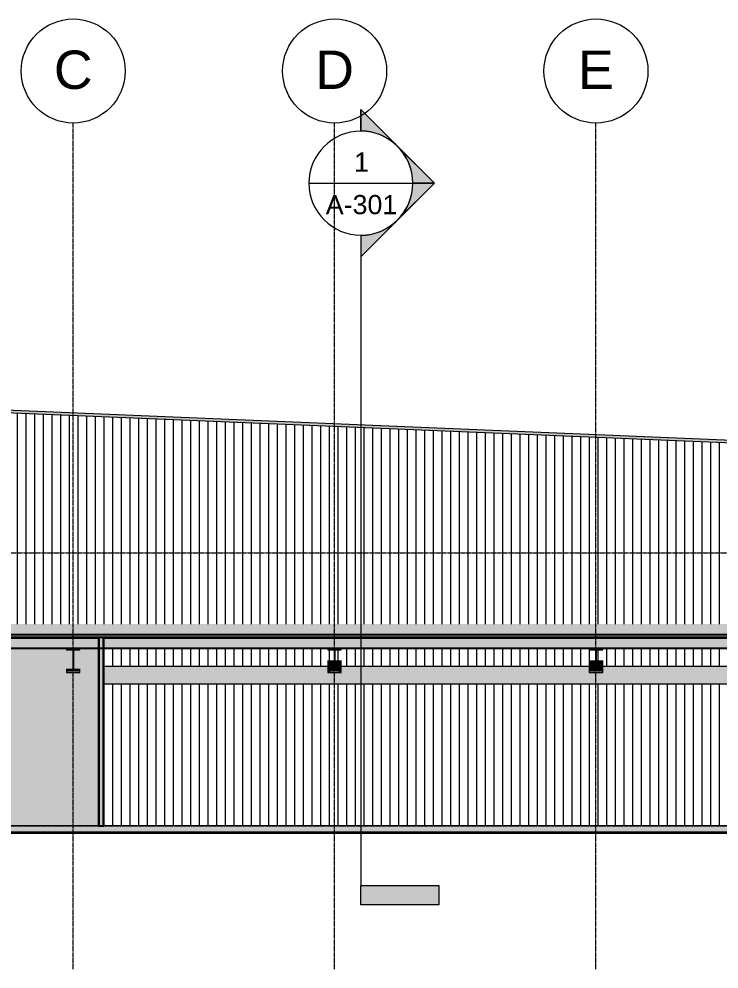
# Model space of a CAD drawing. Header units: inches. Extents: x -54880 to -186, y -265 to 853.
# Drawn here: x -20188 to -19541, y -132 to 745 of the extents above; entities that cross this region are included whole.
import ezdxf

# ---------------------------------------------------------------- set-up
doc = ezdxf.new("R2010")
doc.units = ezdxf.units.IN
doc.header["$MEASUREMENT"] = 0
doc.linetypes.add('Grid Line 1_2_', pattern=[0.875, 0.5, -0.125, 0.125, -0.125])
for name, color, linetype, lineweight in [('A-CLNG', 13, 'Continuous', 9), ('A-FLOR-LEVL', 51, 'Continuous', 9), ('A-ROOF', 132, 'Continuous', 9), ('A-WALL', 113, 'Continuous', 9), ('A-WALL-PATT', 111, 'Continuous', 9), ('C-BLDG-PADS', 91, 'Continuous', 9), ('C-TOPO', 7, 'Continuous', 9), ('G-ANNO-SYMB', 111, 'Continuous', 9), ('I-WALL', 2, 'Continuous', 9), ('M-HVAC-DUCT', 70, 'Continuous', 9), ('S-BEAM', 12, 'Continuous', 9), ('S-GRID', 1, 'Continuous', 9), ('S-GRID-IDEN', 1, 'Continuous', 9)]:
    doc.layers.add(name, color=color, linetype=linetype, lineweight=lineweight)
doc.styles.add('Arial_1', font='arial.ttf', dxfattribs={"height": 35.407186})
doc.styles.add('Arial_2', font='arial.ttf', dxfattribs={"height": 17.703593})
pattern_1 = [(45, (22032.004, 107.706), (-19.007, 19.007), []), (45, (22032.004, 136.506), (-19.007, 19.007), [])]
pattern_2 = [(0, (22032.004, 107.706), (61.44, 15.36), [2.534, -43.546, 2.534, -43.546, -245.76]), (0, (22032.004, 107.706), (61.44, 15.36), [-92.16, 2.534, -89.626, 2.534, -43.546, -107.52]), (0, (22032.004, 107.706), (61.44, 15.36), [-230.4, 2.534, -28.186, 2.534, -74.266]), (120, (22055.044, 115.386), (-44.02215, 45.528601), [2.534, -43.546, 2.534, -43.546, -245.76]), (120, (22055.044, 115.386), (-44.02215, 45.528601), [-92.16, 2.534, -89.626, 2.534, -43.546, -107.52]), (120, (22055.044, 115.386), (-44.02215, 45.528601), [-230.4, 2.534, -28.186, 2.534, -74.266]), (240, (22062.724, 146.106), (-17.41785, -60.888601), [2.534, -43.546, 2.534, -43.546, -245.76]), (240, (22062.724, 146.106), (-17.41785, -60.888601), [-92.16, 2.534, -89.626, 2.534, -43.546, -107.52]), (240, (22062.724, 146.106), (-17.41785, -60.888601), [-230.4, 2.534, -28.186, 2.534, -74.266])]

# ---------------------------------------------------------------- blocks, each defined once
blk = doc.blocks.new('W-Wide Flange - W21X166-782998-Section 7')
at = {"layer": 'S-BEAM'}
for points in [[(21861.35, 164.02), (21873.75, 164.02), (21873.75, 164.2), (21861.35, 164.2)], [(21866.29, 142.86), (21866.29, 152.7), (21861.35, 152.7), (21861.35, 142.86), (21862.3, 142.86)], [(21866.29, 142.86), (21866.73, 142.99), (21866.98, 143.2), (21867.16, 143.56), (21867.18, 143.76), (21867.15, 153.36), (21866.91, 152.96), (21866.49, 152.73), (21866.29, 152.7), (21866.29, 142.89)], [(21868.82, 142.86), (21868.81, 152.7), (21868.37, 152.82), (21868.05, 153.15), (21867.93, 153.59), (21867.96, 143.53), (21868.19, 143.13), (21868.43, 142.95), (21868.62, 142.89)], [(21873.75, 142.86), (21873.75, 152.7), (21868.82, 152.7), (21868.82, 142.86), (21871.99, 142.86)]]:
    blk.add_hatch(color=256, dxfattribs=at).paths.add_polyline_path(points, flags=0)
h = blk.add_hatch(dxfattribs=at)
h.set_pattern_fill('FP_10', color=256, style=0, pattern_type=2)
h.set_pattern_definition(pattern_1)
h.paths.add_polyline_path([(21861.35, 141.5), (21873.75, 141.5), (21873.75, 142.86), (21868.62, 142.89), (21868.26, 143.06), (21868.02, 143.37), (21867.93, 143.76), (21867.95, 161.97), (21868.12, 162.33), (21868.43, 162.57), (21868.82, 162.66), (21873.75, 162.66), (21873.75, 164.02), (21861.35, 164.02), (21861.35, 162.66), (21866.49, 162.64), (21866.84, 162.47), (21867.09, 162.16), (21867.18, 161.77), (21867.15, 143.53), (21866.98, 143.2), (21866.67, 142.95), (21866.29, 142.86), (21861.35, 142.86), (21861.35, 142.05)], flags=0)
for p, q in [((21861.35, 164.02), (21861.35, 164.2)), ((21873.75, 164.02), (21873.75, 164.2)), ((21861.35, 152.7), (21861.35, 142.86)), ((21873.75, 142.86), (21873.75, 152.7))]:
    blk.add_line(p, q, dxfattribs=at)
at = {"layer": 'S-BEAM', "lineweight": 15}
for p, q in [((21873.75, 164.02), (21861.35, 164.02)), ((21861.35, 164.02), (21861.35, 162.66)), ((21861.35, 162.66), (21866.29, 162.66)), ((21867.18, 161.77), (21867.18, 143.76)), ((21867.93, 143.76), (21867.93, 161.77)), ((21868.82, 162.66), (21873.75, 162.66)), ((21873.75, 162.66), (21873.75, 164.02)), ((21866.29, 142.86), (21861.35, 142.86)), ((21861.35, 142.86), (21861.35, 141.5)), ((21861.35, 141.5), (21873.75, 141.5)), ((21873.75, 142.86), (21868.82, 142.86)), ((21873.75, 141.5), (21873.75, 142.86))]:
    blk.add_line(p, q, dxfattribs=at)
at = {"layer": 'S-BEAM', "lineweight": 15, "flags": 128}
for points in [[(21866.29, 162.66), (21866.49, 162.64), (21866.67, 162.57), (21866.84, 162.47), (21866.98, 162.33), (21867.09, 162.16), (21867.16, 161.97), (21867.18, 161.77)], [(21867.93, 161.77), (21867.95, 161.97), (21868.02, 162.16), (21868.12, 162.33), (21868.26, 162.47), (21868.43, 162.57), (21868.62, 162.64), (21868.82, 162.66)], [(21867.18, 143.76), (21867.16, 143.56), (21867.09, 143.37), (21866.98, 143.2), (21866.84, 143.06), (21866.67, 142.95), (21866.49, 142.89), (21866.29, 142.86)], [(21868.82, 142.86), (21868.62, 142.89), (21868.43, 142.95), (21868.26, 143.06), (21868.12, 143.2), (21868.02, 143.37), (21867.95, 143.56), (21867.93, 143.76)]]:
    blk.add_lwpolyline(points, dxfattribs=at)
blk = doc.blocks.new('W-Wide Flange - W21X166-V215-Section 7')
at = {"layer": 'S-BEAM'}
for points in [[(21620.1, 164.02), (21632.5, 164.02), (21632.5, 164.2), (21620.1, 164.2)], [(21625.04, 142.86), (21625.04, 152.7), (21620.1, 152.7), (21620.1, 142.86), (21620.22, 142.86)], [(21625.04, 142.86), (21625.48, 142.99), (21625.73, 143.2), (21625.91, 143.56), (21625.93, 143.76), (21625.9, 153.36), (21625.66, 152.96), (21625.24, 152.73), (21625.04, 152.7), (21625.04, 147.42)], [(21627.57, 142.86), (21627.56, 152.7), (21627.12, 152.82), (21626.8, 153.15), (21626.68, 153.59), (21626.71, 143.53), (21626.94, 143.13), (21627.18, 142.95), (21627.37, 142.89)], [(21632.5, 142.86), (21632.5, 152.7), (21627.57, 152.7), (21627.57, 142.86), (21629.9, 142.86)]]:
    blk.add_hatch(color=256, dxfattribs=at).paths.add_polyline_path(points, flags=0)
h = blk.add_hatch(dxfattribs=at)
h.set_pattern_fill('FP_10', color=256, style=0, pattern_type=2)
h.set_pattern_definition(pattern_1)
h.paths.add_polyline_path([(21632.5, 141.5), (21632.5, 142.86), (21627.37, 142.89), (21627.01, 143.06), (21626.77, 143.37), (21626.68, 143.76), (21626.7, 161.97), (21626.87, 162.33), (21627.18, 162.57), (21627.57, 162.66), (21632.5, 162.66), (21632.5, 164.02), (21620.1, 164.02), (21620.1, 162.66), (21625.24, 162.64), (21625.59, 162.47), (21625.84, 162.16), (21625.93, 161.77), (21625.91, 143.56), (21625.73, 143.2), (21625.42, 142.95), (21625.04, 142.86), (21620.1, 142.86), (21620.1, 141.5), (21629.9, 141.5)], flags=0)
for p, q in [((21620.1, 164.02), (21620.1, 164.2)), ((21632.5, 164.02), (21632.5, 164.2)), ((21620.1, 152.7), (21620.1, 142.86)), ((21632.5, 142.86), (21632.5, 152.7))]:
    blk.add_line(p, q, dxfattribs=at)
at = {"layer": 'S-BEAM', "lineweight": 15}
for p, q in [((21632.5, 164.02), (21620.1, 164.02)), ((21620.1, 164.02), (21620.1, 162.66)), ((21620.1, 162.66), (21625.04, 162.66)), ((21625.93, 161.77), (21625.93, 143.76)), ((21626.68, 143.76), (21626.68, 161.77)), ((21627.57, 162.66), (21632.5, 162.66)), ((21632.5, 162.66), (21632.5, 164.02)), ((21625.04, 142.86), (21620.1, 142.86)), ((21620.1, 142.86), (21620.1, 141.5)), ((21620.1, 141.5), (21632.5, 141.5)), ((21632.5, 142.86), (21627.57, 142.86)), ((21632.5, 141.5), (21632.5, 142.86))]:
    blk.add_line(p, q, dxfattribs=at)
at = {"layer": 'S-BEAM', "lineweight": 15, "flags": 128}
for points in [[(21625.04, 162.66), (21625.24, 162.64), (21625.42, 162.57), (21625.59, 162.47), (21625.73, 162.33), (21625.84, 162.16), (21625.91, 161.97), (21625.93, 161.77)], [(21626.68, 161.77), (21626.7, 161.97), (21626.77, 162.16), (21626.87, 162.33), (21627.01, 162.47), (21627.18, 162.57), (21627.37, 162.64), (21627.57, 162.66)], [(21625.93, 143.76), (21625.91, 143.56), (21625.84, 143.37), (21625.73, 143.2), (21625.59, 143.06), (21625.42, 142.95), (21625.24, 142.89), (21625.04, 142.86)], [(21627.57, 142.86), (21627.37, 142.89), (21627.18, 142.95), (21627.01, 143.06), (21626.87, 143.2), (21626.77, 143.37), (21626.7, 143.56), (21626.68, 143.76)]]:
    blk.add_lwpolyline(points, dxfattribs=at)
blk = doc.blocks.new('W-Wide Flange - W21X166-772880-Section 7')
at = {"layer": 'S-BEAM'}
for points in [[(21391.25, 164.02), (21391.25, 164.2), (21378.85, 164.2), (21378.85, 164.02), (21387.82, 164.02)], [(21382.97, 142.86), (21383.79, 142.89), (21383.79, 145.05), (21378.85, 145.05), (21378.85, 142.86)], [(21383.79, 142.86), (21384.23, 142.99), (21384.48, 143.2), (21384.66, 143.56), (21384.68, 143.76), (21384.6, 145.59), (21384.42, 145.32), (21384.14, 145.13), (21383.79, 145.05), (21383.79, 142.89)], [(21386.32, 142.86), (21386.32, 145.05), (21385.87, 145.17), (21385.61, 145.41), (21385.45, 145.79), (21385.43, 145.94), (21385.46, 143.53), (21385.69, 143.13), (21385.93, 142.95), (21386.12, 142.89)], [(21391.25, 142.86), (21391.25, 145.05), (21386.32, 145.05), (21386.32, 142.86), (21387.82, 142.86)]]:
    blk.add_hatch(color=256, dxfattribs=at).paths.add_polyline_path(points, flags=0)
h = blk.add_hatch(dxfattribs=at)
h.set_pattern_fill('FP_10', color=256, style=0, pattern_type=2)
h.set_pattern_definition(pattern_1)
h.paths.add_polyline_path([(21378.85, 141.5), (21391.25, 141.5), (21391.25, 142.86), (21386.12, 142.89), (21385.76, 143.06), (21385.52, 143.37), (21385.43, 143.76), (21385.45, 161.97), (21385.62, 162.33), (21385.93, 162.57), (21386.32, 162.66), (21391.25, 162.66), (21391.25, 164.02), (21378.85, 164.02), (21378.85, 162.66), (21383.99, 162.64), (21384.34, 162.47), (21384.59, 162.16), (21384.68, 161.77), (21384.66, 143.56), (21384.48, 143.2), (21384.17, 142.95), (21383.79, 142.86), (21378.85, 142.86), (21378.85, 142.05)], flags=0)
for p, q in [((21378.85, 164.02), (21378.85, 164.2)), ((21391.25, 164.02), (21391.25, 164.2)), ((21378.85, 145.05), (21378.85, 142.86)), ((21391.25, 142.86), (21391.25, 145.05))]:
    blk.add_line(p, q, dxfattribs=at)
at = {"layer": 'S-BEAM', "lineweight": 15}
for p, q in [((21391.25, 164.02), (21378.85, 164.02)), ((21378.85, 164.02), (21378.85, 162.66)), ((21378.85, 162.66), (21383.79, 162.66)), ((21384.68, 161.77), (21384.68, 143.76)), ((21385.43, 143.76), (21385.43, 161.77)), ((21386.32, 162.66), (21391.25, 162.66)), ((21391.25, 162.66), (21391.25, 164.02)), ((21383.79, 142.86), (21378.85, 142.86)), ((21378.85, 142.86), (21378.85, 141.5)), ((21378.85, 141.5), (21391.25, 141.5)), ((21391.25, 142.86), (21386.32, 142.86)), ((21391.25, 141.5), (21391.25, 142.86))]:
    blk.add_line(p, q, dxfattribs=at)
at = {"layer": 'S-BEAM', "lineweight": 15, "flags": 128}
for points in [[(21383.79, 162.66), (21383.99, 162.64), (21384.17, 162.57), (21384.34, 162.47), (21384.48, 162.33), (21384.59, 162.16), (21384.66, 161.97), (21384.68, 161.77)], [(21385.43, 161.77), (21385.45, 161.97), (21385.52, 162.16), (21385.62, 162.33), (21385.76, 162.47), (21385.93, 162.57), (21386.12, 162.64), (21386.32, 162.66)], [(21384.68, 143.76), (21384.66, 143.56), (21384.59, 143.37), (21384.48, 143.2), (21384.34, 143.06), (21384.17, 142.95), (21383.99, 142.89), (21383.79, 142.86)], [(21386.32, 142.86), (21386.12, 142.89), (21385.93, 142.95), (21385.76, 143.06), (21385.62, 143.2), (21385.52, 143.37), (21385.45, 143.56), (21385.43, 143.76)]]:
    blk.add_lwpolyline(points, dxfattribs=at)
blk = doc.blocks.new('Grid - Grid Head - Circle-14747-Section 7')
at = {"layer": 'S-GRID-IDEN'}
blk.add_circle((21143.8, 696.66), 48, dxfattribs=at)
blk = doc.blocks.new('Section - 3_32_ x 3_8_-18514-Section 7')
at = {"layer": 'G-ANNO-SYMB'}
blk.add_hatch(color=256, dxfattribs=at).paths.add_polyline_path([(22141.39, -54.82), (22069.39, -54.82), (22069.39, -72.82), (22141.39, -72.82)], flags=0)
for p, q in [((22069.39, -72.82), (22069.39, -54.82)), ((22069.39, -54.82), (22141.39, -54.82)), ((22141.39, -54.82), (22141.39, -72.82)), ((22141.39, -72.82), (22069.39, -72.82))]:
    blk.add_line(p, q, dxfattribs=at)
blk = doc.blocks.new('Section - Section Head - Filled-1526-Section 7')
at = {"layer": 'G-ANNO-SYMB'}
h = blk.add_hatch(color=256, dxfattribs=at)
edge = h.paths.add_edge_path(flags=0)
edge.add_arc((22069.39, 593.16), 48.06, 47.9216, 90)
edge.add_line((22069.39, 641.22), (22069.39, 661.04))
edge.add_line((22069.39, 661.04), (22101.6, 628.83))
h = blk.add_hatch(color=256, dxfattribs=at)
edge = h.paths.add_edge_path(flags=0)
edge.add_line((22103.33, 627.1), (22137.27, 593.16))
edge.add_line((22137.27, 593.16), (22117.39, 593.16))
edge.add_arc((22069.39, 593.16), 48, 360, 405)
h = blk.add_hatch(color=256, dxfattribs=at)
edge = h.paths.add_edge_path(flags=0)
edge.add_arc((22069.39, 593.16), 48, 315, 360)
edge.add_line((22117.39, 593.16), (22137.27, 593.16))
edge.add_line((22137.27, 593.16), (22103.33, 559.22))
h = blk.add_hatch(color=256, dxfattribs=at)
edge = h.paths.add_edge_path(flags=0)
edge.add_line((22101.6, 557.48), (22069.39, 525.27))
edge.add_line((22069.39, 525.27), (22069.39, 545.09))
edge.add_arc((22069.39, 593.16), 48.06, 270, 312.0784)
for p, q in [((22137.27, 593.16), (22069.39, 661.04)), ((22069.39, 641.16), (22069.39, 661.04)), ((22101.6, 628.83), (22069.39, 661.04)), ((22069.39, 661.04), (22069.39, 641.22)), ((22137.27, 593.16), (22103.33, 627.1)), ((22137.27, 593.16), (22069.39, 525.27)), ((22103.33, 559.22), (22137.27, 593.16)), ((22117.39, 593.16), (22137.27, 593.16)), ((22137.27, 593.16), (22117.39, 593.16)), ((22069.39, 525.27), (22101.6, 557.48)), ((22069.39, 545.16), (22069.39, 525.27)), ((22069.39, 545.09), (22069.39, 525.27))]:
    blk.add_line(p, q, dxfattribs=at)
for radius, start, end in [(48, 90, 270), (48.06, 47.9216, 90), (48, 270, 90), (48, 360, 45), (48, 315, 360), (48.06, 270, 312.0784)]:
    blk.add_arc((22069.39, 593.16), radius, start, end, dxfattribs=at)

msp = doc.modelspace()

# ---------------------------------------------------------------- hatches: boundary and pattern name
at = {"layer": 'A-CLNG'}
msp.add_hatch(color=256, dxfattribs=at).paths.add_polyline_path([(-19398.79, 164.2), (-18735.87, 164.2), (-18735.87, 173.96), (-20622.37, 173.96), (-20622.37, 164.2), (-19408.47, 164.2)], flags=0)
at = {"layer": 'A-ROOF', "lineweight": 5}
msp.add_hatch(color=256, dxfattribs=at).paths.add_polyline_path([(-19100.49, 335.33), (-19100.49, 338.21), (-20400.24, 392.37), (-20400.24, 389.49), (-19108.29, 335.66)], flags=0)
h = msp.add_hatch(color=256, dxfattribs=at)
h.paths.add_polyline_path([(-19175.49, 183.4), (-19175.6, 183.53), (-19175.52, 183.4), (-19175.51, 183.4)], flags=0)
h.paths.add_polyline_path([(-19183.49, 183.4), (-19183.38, 183.4), (-19183.47, 183.49), (-19183.49, 183.4)], flags=0)
h.paths.add_polyline_path([(-20633.49, 176.41), (-19080.82, 176.41), (-19080.85, 178.5), (-19097.08, 178.5), (-19097.08, 186.99), (-19151.18, 186.99), (-19151.18, 186.25), (-19170.54, 186.2), (-19170.57, 180.84), (-19171.63, 180.78), (-19174.44, 180.84), (-19174.44, 186.25), (-19175.49, 186.17), (-19175.52, 181.01), (-19176.07, 180.55), (-19176.14, 180.63), (-19176.14, 183.48), (-19182.85, 183.48), (-19182.92, 180.55), (-19183.49, 181.08), (-19183.49, 186.25), (-19185.87, 186.25), (-19185.87, 178.41), (-19186.12, 178.41), (-19186.12, 186.25), (-20401.12, 186.32), (-20401.12, 187.53), (-20633.49, 187.53)], flags=0)
h.paths.add_polyline_path([(-18735.87, 176.41), (-18735.87, 186.99), (-18788.68, 186.91), (-18788.68, 183.08), (-18788.77, 183.08), (-18788.77, 181.29), (-18789, 181.19), (-18790.8, 181.01), (-18795.06, 180.85), (-18800.77, 180.79), (-18807.68, 180.88), (-18811.86, 181.1), (-18812.77, 181.29), (-18812.77, 183.08), (-18821.39, 183.08), (-18821.39, 180.75), (-18821.62, 180.66), (-18823.41, 180.48), (-18827.47, 180.32), (-18833.39, 180.25), (-18840.05, 180.34), (-18844.47, 180.56), (-18845.39, 180.75), (-18845.39, 183.08), (-18852.06, 183.08), (-18852.06, 186.99), (-18900.06, 186.99), (-18900.06, 185.01), (-18895.3, 185.01), (-18895.3, 181), (-18895.51, 180.9), (-18897.17, 180.71), (-18900.3, 180.56), (-18906.87, 180.43), (-18914.62, 180.46), (-18920.02, 180.63), (-18922.75, 180.85), (-18923.3, 181), (-18923.3, 183.08), (-18929.49, 182.99), (-18929.56, 180.8), (-18929.81, 180.72), (-18931.52, 180.54), (-18936.01, 180.35), (-18943.67, 180.26), (-18951.43, 180.36), (-18955.75, 180.56), (-18957.41, 180.8), (-18957.49, 180.84), (-18957.5, 183.08), (-18963.43, 183.08), (-18963.43, 186.99), (-18977.54, 186.99), (-18977.56, 186.87), (-18978.63, 186.81), (-18981.44, 186.87), (-18981.44, 186.99), (-19007.87, 186.99), (-19007.87, 183.78), (-19009.68, 183.78), (-19009.68, 182.29), (-19009.88, 182.22), (-19011.45, 182.08), (-19015.9, 181.97), (-19021.15, 181.99), (-19024.89, 182.15), (-19025.68, 182.29), (-19025.68, 183.78), (-19029.33, 183.78), (-19029.33, 181.97), (-19029.53, 181.89), (-19031.07, 181.76), (-19035.66, 181.64), (-19037.58, 181.63), (-19037.58, 178.5), (-19051.04, 178.5), (-19051.04, 176.41), (-18759.68, 176.41)], flags=0)
h.paths.add_polyline_path([(-19067.33, 176.41), (-19063.33, 176.41), (-19063.33, 178.5), (-19072.84, 178.5), (-19072.84, 176.41), (-19069.55, 176.41)], flags=0)
at = {"layer": 'A-ROOF'}
msp.add_hatch(color=256, dxfattribs=at).paths.add_polyline_path([(-18735.87, 173.54), (-18735.87, 176.41), (-20633.49, 176.41), (-20633.49, 173.54), (-18759.68, 173.54)], flags=0)
at = {"layer": 'A-WALL-PATT'}
h = msp.add_hatch(dxfattribs=at)
h.set_pattern_fill('FP_14', color=256, style=0, pattern_type=2)
h.set_pattern_definition([(90, (22307.131, 0), (-8, 5e-16), [])])
h.paths.add_polyline_path([(-20037.9, 0), (-19270.06, 0), (-19270.06, 2), (-19269.12, 2), (-19269.12, 91), (-19270.06, 91), (-19270.06, 93), (-19269.12, 93), (-19269.12, 98.45), (-19151.18, 98.45), (-19151.18, 131.29), (-20109.31, 131.29), (-20109.31, 0)], flags=0)
h.paths.add_polyline_path([(-20057.26, 147.29), (-19902.44, 147.29), (-19902.44, 152.7), (-19897.27, 152.73), (-19896.88, 152.97), (-19896.65, 153.36), (-19896.62, 153.59), (-19896.64, 161.97), (-19896.81, 162.33), (-19897.12, 162.57), (-19897.51, 162.66), (-19902.44, 162.66), (-19902.44, 164.2), (-20109.31, 164.2), (-20109.31, 147.29), (-20076.63, 147.29)], flags=0)
h.paths.add_polyline_path([(-19766.76, 147.29), (-19661.19, 147.29), (-19661.19, 152.7), (-19656.02, 152.73), (-19655.63, 152.97), (-19655.4, 153.36), (-19655.37, 153.59), (-19655.39, 161.97), (-19655.56, 162.33), (-19655.87, 162.57), (-19656.26, 162.66), (-19661.19, 162.66), (-19661.19, 164.2), (-19890.04, 164.2), (-19890.04, 162.66), (-19895.18, 162.64), (-19895.53, 162.47), (-19895.78, 162.16), (-19895.87, 161.77), (-19895.84, 153.36), (-19895.6, 152.96), (-19895.21, 152.73), (-19894.98, 152.7), (-19890.04, 152.7), (-19890.04, 147.29), (-19805.49, 147.29)], flags=0)
h.paths.add_polyline_path([(-19185.75, 147.29), (-19178.69, 147.29), (-19178.69, 152.7), (-19173.52, 152.73), (-19173.13, 152.97), (-19172.9, 153.36), (-19172.87, 153.59), (-19172.89, 161.97), (-19173.06, 162.33), (-19173.37, 162.57), (-19173.76, 162.66), (-19178.69, 162.66), (-19178.69, 164.2), (-19407.9, 164.2), (-19407.9, 162.66), (-19413.04, 162.64), (-19413.39, 162.47), (-19413.64, 162.16), (-19413.73, 161.77), (-19413.7, 153.36), (-19413.46, 152.96), (-19413.07, 152.73), (-19412.84, 152.7), (-19407.9, 152.7), (-19407.9, 147.29), (-19205.12, 147.29)], flags=0)
h.paths.add_polyline_path([(-19161.97, 147.29), (-19151.18, 147.3), (-19151.18, 164.2), (-19166.29, 164.2), (-19166.29, 162.66), (-19171.43, 162.64), (-19171.78, 162.47), (-19172.03, 162.16), (-19172.12, 161.77), (-19172.09, 153.36), (-19171.85, 152.96), (-19171.46, 152.73), (-19171.23, 152.7), (-19166.29, 152.7), (-19166.29, 147.29), (-19164.36, 147.29)], flags=0)
h.paths.add_polyline_path([(-19648.79, 147.29), (-19420.3, 147.29), (-19420.3, 152.7), (-19415.13, 152.73), (-19414.74, 152.97), (-19414.51, 153.36), (-19414.48, 153.59), (-19414.5, 161.97), (-19414.67, 162.33), (-19414.98, 162.57), (-19415.37, 162.66), (-19420.3, 162.66), (-19420.3, 164.2), (-19648.79, 164.2), (-19648.79, 162.66), (-19653.93, 162.64), (-19654.28, 162.47), (-19654.53, 162.16), (-19654.62, 161.77), (-19654.59, 153.36), (-19654.35, 152.96), (-19653.96, 152.73), (-19653.73, 152.7), (-19648.79, 152.7), (-19648.79, 151.42)], flags=0)
h.paths.add_polyline_path([(-19166.39, 186.25), (-19151.18, 186.25), (-19151.18, 337.45), (-20228.83, 382.35), (-20228.83, 240), (-20399.24, 240), (-20399.24, 186.25), (-19186.12, 186.25), (-19186.12, 241.25), (-19185.87, 241.25), (-19185.87, 186.25), (-19183.49, 186.25), (-19183.44, 187.97), (-19183.31, 188.03), (-19175.55, 187.97), (-19175.49, 187.84), (-19175.49, 186.25), (-19174.44, 186.25), (-19174.44, 240.83), (-19170.54, 240.83), (-19170.54, 186.25)], flags=0)
h.paths.add_polyline_path([(-19182.92, 235.04), (-19183.49, 235.57), (-19183.49, 237.89), (-19183.38, 237.89), (-19183.31, 235.5), (-19182.85, 235.12)], flags=0)
h.paths.add_polyline_path([(-19176.07, 235.04), (-19176.07, 235.18), (-19175.6, 235.57), (-19175.6, 237.89), (-19175.49, 237.89), (-19175.49, 235.52), (-19175.6, 235.43)], flags=0)
h.paths.add_polyline_path([(-19182.92, 237.96), (-19183.31, 237.96), (-19183.31, 238.07), (-19175.68, 238.07), (-19175.68, 237.96), (-19182.85, 237.96)], flags=0)
h = msp.add_hatch(dxfattribs=at)
h.set_pattern_fill('FP_13', color=256, style=0, pattern_type=2)
h.set_pattern_definition(pattern_2)
h.paths.add_polyline_path([(-20113.43, 0), (-20113.43, 173.54), (-20114.06, 173.54), (-20114.06, 0)], flags=0)
h = msp.add_hatch(dxfattribs=at)
h.set_pattern_fill('FP_13', color=256, style=0, pattern_type=2)
h.set_pattern_definition(pattern_2)
h.paths.add_polyline_path([(-20109.31, 0), (-20109.31, 173.54), (-20109.93, 173.54), (-20109.93, 0)], flags=0)
at = {"layer": 'C-BLDG-PADS'}
h = msp.add_hatch(dxfattribs=at)
h.set_pattern_fill('FP_11', color=256, style=0, pattern_type=2)
h.set_pattern_definition([(50, (22032.004, 107.706), (55.0854, -4.81984), [5.76, -63.36]), (355, (22032.004, 107.706), (-10.65569, 57.76853), [4.608, -50.688]), (100.451, (22036.594, 107.305), (44.42947, 52.94866), [4.895, -53.848]), (46.184, (22032.004, 123.066), (81.96444, -12.71212), [8.64, -95.04]), (96.636, (22038.834, 122.01), (71.7815, 74.81238), [7.343, -80.772]), (351.184, (22032, 123.07), (71.78195, 74.81243), [6.912, -76.032]), (21, (22039.684, 119.226), (45.84207, -30.92146), [5.76, -63.36]), (326, (22039.684, 119.226), (18.687064, 55.69148), [4.608, -50.688]), (71.451, (22043.504, 116.65), (64.52891, 24.77011), [4.895, -53.848]), (37.5, (22032.004, 107.706), (0.933895, 25.566816), [2.534, -47.539, 2.534, -48.922, -50.88]), (37.5, (22032.004, 107.706), (0.933895, 25.566816), [-101.53, 2.534, -48.346]), (7.5, (22032.004, 107.706), (20.20404, 30.291303), [2.534, -26.803, 2.534, -46.387, -19.392]), (7.5, (22032.004, 107.706), (20.20404, 30.291303), [-78.259, 2.534, -16.858]), (327.5, (22014.877, 107.706), (40.9977845, -1.732403), [2.534, -16.666, 2.534, -57.37, -79.488]), (327.5, (22014.877, 107.706), (40.9977845, -1.732403), [-79.104, 2.534, -76.954]), (317.5, (22007.197, 107.706), (44.788883, 7.68784), [2.534, -22.426, 2.534, -37.248, -56.448]), (317.5, (22007.197, 107.706), (44.788883, 7.68784), [-64.742, 2.534, -53.914])])
h.paths.add_polyline_path([(-18798.42, -6), (-18723.24, -6), (-18723.24, 0), (-20634.99, 0), (-20634.99, -6), (-18953.35, -6)], flags=0)
at = {"layer": 'I-WALL', "lineweight": 5}
msp.add_hatch(color=256, dxfattribs=at).paths.add_polyline_path([(-20109.93, 0), (-20109.93, 173.54), (-20113.43, 173.54), (-20113.43, 0)], flags=0)
at = {"layer": 'I-WALL'}
h = msp.add_hatch(color=256, dxfattribs=at)
h.paths.add_polyline_path([(-20347.77, 0), (-20271.37, 0), (-20271.37, 99), (-20233.37, 99), (-20233.37, 0), (-20114.06, 0), (-20114.06, 164.2), (-20131.29, 164.2), (-20131.29, 162.66), (-20136.43, 162.64), (-20136.78, 162.47), (-20137.03, 162.16), (-20137.12, 161.77), (-20137.04, 145.59), (-20136.91, 145.37), (-20136.58, 145.13), (-20136.23, 145.05), (-20131.29, 145.05), (-20131.29, 141.5), (-20143.69, 141.5), (-20143.69, 145.05), (-20138.41, 145.13), (-20138.19, 145.26), (-20137.94, 145.59), (-20137.87, 145.94), (-20137.89, 161.97), (-20138.06, 162.33), (-20138.37, 162.57), (-20138.76, 162.66), (-20143.69, 162.66), (-20143.69, 164.2), (-20372.54, 164.2), (-20372.54, 162.66), (-20377.68, 162.64), (-20378.03, 162.47), (-20378.28, 162.16), (-20378.37, 161.77), (-20378.29, 145.59), (-20378.16, 145.37), (-20377.83, 145.13), (-20377.52, 145.05), (-20372.54, 145.05), (-20372.54, 141.5), (-20384.94, 141.5), (-20384.94, 145.05), (-20379.66, 145.13), (-20379.44, 145.26), (-20379.19, 145.59), (-20379.12, 145.94), (-20379.14, 161.97), (-20379.31, 162.33), (-20379.62, 162.57), (-20380.01, 162.66), (-20384.94, 162.66), (-20384.94, 164.2), (-20613.79, 164.2), (-20613.79, 162.66), (-20618.93, 162.64), (-20619.28, 162.47), (-20619.53, 162.16), (-20619.62, 161.77), (-20619.54, 145.59), (-20619.41, 145.37), (-20619.08, 145.13), (-20618.73, 145.05), (-20613.79, 145.05), (-20613.79, 141.5), (-20622.37, 141.5), (-20622.37, 0), (-20609.93, 0), (-20609.93, 87), (-20571.93, 87), (-20571.93, 0), (-20425.23, 0)], flags=0)
h.paths.add_polyline_path([(-20622.37, 145.05), (-20620.9, 145.13), (-20620.69, 145.26), (-20620.44, 145.59), (-20620.37, 145.94), (-20620.39, 161.97), (-20620.56, 162.33), (-20620.87, 162.57), (-20621.26, 162.66), (-20622.37, 162.64), (-20622.37, 151.42)], flags=0)
at = {"layer": 'M-HVAC-DUCT', "lineweight": 5}
for points in [[(-20109.31, 139.29), (-19164.36, 139.29), (-19164.36, 147.29), (-19166.29, 147.29), (-19166.29, 141.5), (-19178.69, 141.5), (-19178.69, 147.29), (-19407.9, 147.29), (-19407.9, 141.5), (-19420.3, 141.5), (-19420.3, 147.29), (-19648.79, 147.29), (-19648.79, 141.5), (-19661.19, 141.5), (-19661.19, 147.29), (-19890.04, 147.2), (-19890.04, 141.5), (-19902.44, 141.5), (-19902.44, 147.29), (-20109.31, 147.24), (-20109.31, 139.72)], [(-19611.83, 131.29), (-19164.36, 131.29), (-19164.36, 139.29), (-20109.31, 139.29), (-20109.31, 131.29), (-19650.56, 131.29)]]:
    msp.add_hatch(color=256, dxfattribs=at).paths.add_polyline_path(points, flags=0)

# ---------------------------------------------------------------- linework, layer by layer
at = {"layer": 'A-CLNG', "lineweight": 25}
for p, q in [((-18735.87, 173.96), (-20622.37, 173.96)), ((-20622.37, 164.2), (-18735.87, 164.2))]:
    msp.add_line(p, q, dxfattribs=at)
at = {"layer": 'A-FLOR-LEVL', "linetype": 'Grid Line 1_2_'}
for p, q in [((-21160.95, 252), (-18295.17, 252)), ((-21160.95, 0), (-18295.17, 0))]:
    msp.add_line(p, q, dxfattribs=at)
at = {"layer": 'A-ROOF'}
for p, q in [((-20400.24, 392.37), (-19100.49, 338.21)), ((-19100.49, 335.33), (-20400.24, 389.49))]:
    msp.add_line(p, q, dxfattribs=at)
at = {"layer": 'A-ROOF', "lineweight": 25}
for p, q in [((-18735.87, 176.41), (-20633.49, 176.41)), ((-20633.49, 173.54), (-20114.06, 173.54)), ((-20109.31, 173.54), (-18735.87, 173.54))]:
    msp.add_line(p, q, dxfattribs=at)
at = {"layer": 'A-WALL'}
for p, q in [((-20109.31, 173.54), (-20114.06, 173.54)), ((-20113.43, 0), (-20113.43, 173.54)), ((-20109.93, 0), (-20109.93, 173.54))]:
    msp.add_line(p, q, dxfattribs=at)
at = {"layer": 'C-BLDG-PADS'}
for p, q in [((-18723.24, 0), (-20634.99, 0)), ((-20634.99, -6), (-18723.24, -6))]:
    msp.add_line(p, q, dxfattribs=at)
at = {"layer": 'C-TOPO', "lineweight": 35}
for p, q in [((-20478.74, -6.01), (-19805.2, -6.01)), ((-19805.2, -6.01), (-18723.24, -6.01))]:
    msp.add_line(p, q, dxfattribs=at)
at = {"layer": 'C-TOPO'}
for p, q in [((-19805.2, -6.01), (-20478.74, -6.01)), ((-18723.24, -6.01), (-19805.2, -6.01))]:
    msp.add_line(p, q, dxfattribs=at)
at = {"layer": 'G-ANNO-SYMB'}
for p, q in [((-19920.02, 593.16), (-19824.02, 593.16)), ((-19872.02, 545.16), (-19872.02, -54.82))]:
    msp.add_line(p, q, dxfattribs=at)
at = {"layer": 'I-WALL', "lineweight": 25}
for p, q in [((-20114.06, 173.54), (-20114.06, 0)), ((-20109.31, 0), (-20109.31, 173.54)), ((-20114.06, 0), (-20109.31, 0))]:
    msp.add_line(p, q, dxfattribs=at)
at = {"layer": 'M-HVAC-DUCT'}
for p, q in [((-19902.44, 147.29), (-20109.31, 147.29)), ((-19661.19, 147.29), (-19890.04, 147.29)), ((-19420.3, 147.29), (-19648.79, 147.29)), ((-20109.31, 131.29), (-19164.36, 131.29))]:
    msp.add_line(p, q, dxfattribs=at)
at = {"layer": 'S-GRID', "linetype": 'Grid Line 1_2_'}
for p, q in [((-20137.49, -132), (-20137.49, 648.66)), ((-19896.24, -132), (-19896.24, 648.66)), ((-19654.99, -132), (-19654.99, 648.66))]:
    msp.add_line(p, q, dxfattribs=at)

# ---------------------------------------------------------------- block references
at = {"layer": 'G-ANNO-SYMB'}
for name in ['Section - Section Head - Filled-1526-Section 7', 'Section - 3_32_ x 3_8_-18514-Section 7']:
    msp.add_blockref(name, (-41941.41, 0), dxfattribs=at)
at = {"layer": 'S-BEAM'}
for name in ['W-Wide Flange - W21X166-772880-Section 7', 'W-Wide Flange - W21X166-V215-Section 7', 'W-Wide Flange - W21X166-782998-Section 7']:
    msp.add_blockref(name, (-41522.55, 0), dxfattribs=at)
at = {"layer": 'S-GRID-IDEN'}
for p in [(-41281.3, 0), (-41040.05, 0), (-40798.8, 0)]:
    msp.add_blockref('Grid - Grid Head - Circle-14747-Section 7', p, dxfattribs=at)

# ---------------------------------------------------------------- texts
at = {"layer": 'G-ANNO-SYMB', "attachment_point": 2, "line_spacing_factor": 0.938532, "style": 'Arial_2'}
for s, insert, char_height, width in [('1', (-19871.41, 621.5), 17.7, 16.416), ('A-301', (-19871.41, 582.22), 17.704, 78.624)]:
    msp.add_mtext(s, dxfattribs=dict(at, insert=insert, char_height=char_height, width=width))

# ---------------------------------------------------------------- next in the draw order: texts
at = {"layer": 'S-GRID-IDEN', "char_height": 35.41, "attachment_point": 2, "line_spacing_factor": 0.938532, "style": 'Arial_1', "bg_fill": 3, "box_fill_scale": 1.25, "bg_fill_color": 0, "bg_fill_transparency": 0}
for s, insert, width in [('C', (-20137.5, 715.53), 42.336), ('D', (-19896.25, 715.53), 42.336), ('E', (-19655, 715.53), 39.312)]:
    msp.add_mtext(s, dxfattribs=dict(at, insert=insert, width=width))

doc.saveas('drawing.dxf')
